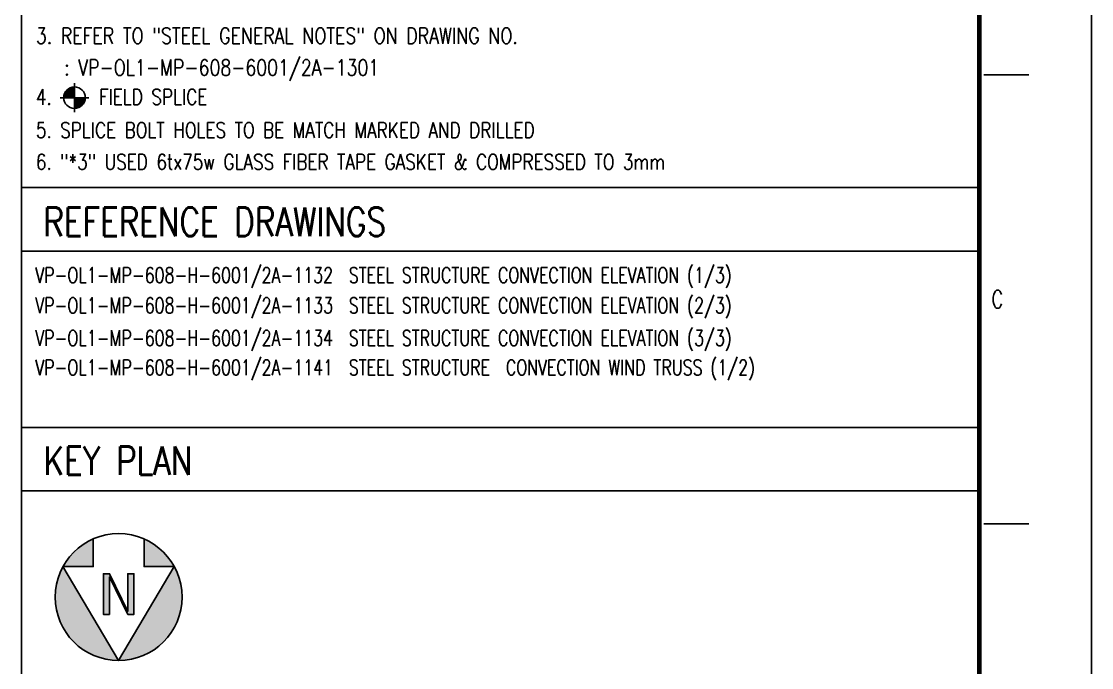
# Model space of a CAD drawing. Header units: millimetres. Extents: x 0 to 134087, y -49114 to 20834.
# Drawn here: x 85964 to 91866, y 12235 to 15800 of the extents above; entities that cross this region are included whole.
import ezdxf
from ezdxf.enums import TextEntityAlignment as Align

# ---------------------------------------------------------------- set-up
doc = ezdxf.new("R2010")
doc.units = ezdxf.units.MM
doc.header["$LTSCALE"] = 35
for name, color, linetype in [('CON-C', 4, 'Continuous'), ('CON-G', 3, 'Continuous'), ('CON-W', 7, 'Continuous'), ('CON-Y', 2, 'Continuous'), ('Dim-W', 7, 'Continuous'), ('TXT-C', 4, 'Continuous'), ('TXT-Y', 2, 'Continuous')]:
    doc.layers.add(name, color=color, linetype=linetype)
doc.styles.add('ROMANS', font='ROMANS.shx', dxfattribs={"width": 0.8})
doc.styles.add('SIMPLEX', font='simplex.shx', dxfattribs={"width": 0.8})

# ---------------------------------------------------------------- blocks, each defined once
blk = doc.blocks.new('TITLE')
at = {"color": 7}
for p, q in [((841, 0), (841, 594.85)), ((824.02, 442.6), (831.1, 442.6)), ((824.02, 371.87), (831.1, 371.87))]:
    blk.add_line(p, q, dxfattribs=at)
at = {"color": 7, "const_width": 0.707}
blk.add_lwpolyline([(823.32, 17.33), (823.32, 577.17)], dxfattribs=at)
at = {"color": 7, "style": 'ROMANS', "width": 0.7}
blk.add_text('C', height=2.83, dxfattribs=at).set_placement((826.15, 407.24), align=Align.MIDDLE)
blk = doc.blocks.new('A$C35816DBB')
at = {"layer": 'CON-G'}
h = blk.add_hatch(color=256, dxfattribs=at)
edge = h.paths.add_edge_path()
edge.add_arc((0, 0), 1.75, 90, 180)
edge.add_line((-1.75, 0), (0, 0))
edge.add_line((0, 0), (0, 1.75))
h = blk.add_hatch(color=256, dxfattribs=at)
edge = h.paths.add_edge_path()
edge.add_line((0, 0), (0, -1.75))
edge.add_arc((0, 0), 1.75, 270, 360)
edge.add_line((1.75, 0), (0, 0))
at = {"layer": 'CON-W'}
for p, q in [((0, 2.33), (0, -2.33)), ((2.33, 0), (-2.33, 0))]:
    blk.add_line(p, q, dxfattribs=at)
blk.add_circle((0, 0), 1.75, dxfattribs=at)
at = {"layer": 'CON-Y', "style": 'SIMPLEX', "width": 0.8}
blk.add_attdef('F.S.', (3.19, 1), '', height=2.5, dxfattribs=at)
blk = doc.blocks.new('northmark')
at = {"layer": 'CON-Y'}
h = blk.add_hatch(color=256, dxfattribs=at)
edge = h.paths.add_edge_path()
edge.add_line((-8.77, -4.8), (0, 10))
edge.add_arc((0, 0), 10, 90, 208.6854)
h = blk.add_hatch(color=256, dxfattribs=at)
edge = h.paths.add_edge_path()
edge.add_line((0, 10), (8.77, -4.8))
edge.add_arc((0, 0), 10, 331.3146, 450)
h = blk.add_hatch(color=256, dxfattribs=at)
edge = h.paths.add_edge_path()
edge.add_arc((0, 0), 10, 208.6854, 246.4218)
edge.add_line((-4, -9.16), (-4, -4.8))
edge.add_line((-4, -4.8), (-8.77, -4.8))
edge = h.paths.add_edge_path()
edge.add_line((1.43, -3.67), (-1.44, 2.27))
edge.add_line((-1.44, 2.27), (-1.44, 2.73))
edge.add_line((-1.44, 2.73), (1.44, -3.18))
edge.add_line((1.44, -3.18), (1.44, -3.67))
blk.add_hatch(color=256, dxfattribs=at).paths.add_polyline_path([(1.43, -3.67), (2.4, -3.67), (2.4, 2.73), (1.44, 2.73), (1.44, -3.18), (-1.44, 2.73), (-2.4, 2.73), (-2.4, -3.67), (-1.44, -3.67), (-1.44, 2.27)])
h = blk.add_hatch(color=256, dxfattribs=at)
edge = h.paths.add_edge_path()
edge.add_line((8.77, -4.8), (4, -4.8))
edge.add_line((4, -4.8), (4, -9.16))
edge.add_arc((0, 0), 10, 293.5782, 331.3146)
edge = h.paths.add_edge_path()
edge.add_line((1.43, -3.67), (2.4, -3.67))
edge.add_line((2.4, -3.67), (2.4, 2.73))
edge.add_line((2.4, 2.73), (1.44, 2.73))
edge.add_line((1.44, 2.73), (1.44, -3.67))
blk.add_lwpolyline([(4, -9.16), (4, -4.8), (8.77, -4.8), (0, 10), (-8.77, -4.8), (-4, -4.8), (-4, -9.16)], dxfattribs=at)
blk.add_lwpolyline([(-1.44, 2.73), (-2.4, 2.73), (-2.4, -3.67), (-1.44, -3.67), (-1.44, 2.27), (1.43, -3.67), (2.4, -3.67), (2.4, 2.73), (1.44, 2.73), (1.44, -3.18)], close=True, dxfattribs=at)
blk.add_circle((0, 0), 10, dxfattribs=at)

msp = doc.modelspace()

# ---------------------------------------------------------------- linework, layer by layer
at = {"layer": 'CON-C'}
for p, q in [((85963.5442, 13560.442), (85963.5442, 20214.8082)), ((85963.5442, 8267.9767), (85963.5442, 20214.8082)), ((91247.3006, 14883.0375), (85963.5442, 14883.0375)), ((91247.3006, 14533.0375), (85963.5442, 14533.0375)), ((85963.5442, 13560.442), (91247.3006, 13560.442)), ((85963.5442, 13560.442), (91247.3006, 13560.442)), ((85963.5442, 13560.442), (91247.3006, 13560.442)), ((85963.5442, 13560.442), (91247.3006, 13560.442)), ((85963.5442, 13560.442), (91247.3006, 13560.442)), ((85963.5442, 13560.442), (91247.3006, 13560.442)), ((85963.5442, 13560.442), (91247.3006, 13560.442)), ((85963.5442, 13560.442), (91247.3006, 13560.442)), ((85963.5442, 13560.442), (91247.3006, 13560.442)), ((85963.5442, 13560.442), (91247.3006, 13560.442)), ((85963.5442, 13560.442), (91247.3006, 13560.442)), ((85963.5442, 13560.442), (91247.3006, 13560.442)), ((85963.5442, 13560.442), (91247.3006, 13560.442)), ((85963.5442, 13560.442), (91247.3006, 13560.442)), ((85963.5442, 13560.442), (91247.3006, 13560.442)), ((85963.5442, 13560.442), (91247.3006, 13560.442)), ((85963.5442, 13560.442), (91247.3006, 13560.442)), ((85963.5442, 13560.442), (91247.3006, 13560.442)), ((85963.5442, 13560.442), (91247.3006, 13560.442)), ((85963.5442, 13560.442), (91247.3006, 13560.442)), ((85963.5442, 13560.442), (91247.3006, 13560.442)), ((85963.5442, 13560.442), (91247.3006, 13560.442)), ((85963.5442, 13560.442), (91247.3006, 13560.442)), ((85963.5442, 13560.442), (91247.3006, 13560.442)), ((91247.3006, 13560.442), (85963.5442, 13560.442)), ((85963.5442, 13560.442), (91247.3006, 13560.442)), ((85963.5442, 13560.442), (91247.3006, 13560.442)), ((85963.5442, 13560.442), (91247.3006, 13560.442)), ((85963.5442, 13560.442), (91247.3006, 13560.442)), ((85963.5442, 13560.442), (91247.3006, 13560.442)), ((85963.5442, 13560.442), (91247.3006, 13560.442)), ((85963.5442, 13560.442), (91247.3006, 13560.442)), ((85963.5442, 13560.442), (91247.3006, 13560.442)), ((85963.5442, 13560.442), (91247.3006, 13560.442)), ((85963.5442, 13560.442), (91247.3006, 13560.442)), ((85963.5442, 13560.442), (91247.3006, 13560.442)), ((85963.5442, 13560.442), (91247.3006, 13560.442)), ((85963.5442, 13560.442), (91247.3006, 13560.442)), ((85963.5442, 13560.442), (91247.3006, 13560.442)), ((85963.5442, 13560.442), (91247.3006, 13560.442)), ((85963.5442, 13560.442), (91247.3006, 13560.442)), ((85963.5442, 13560.442), (91247.3006, 13560.442)), ((85963.5442, 13560.442), (91247.3006, 13560.442)), ((85963.5442, 13560.442), (91247.3006, 13560.442)), ((85963.5442, 13560.442), (91247.3006, 13560.442)), ((85963.5442, 13560.442), (91247.3006, 13560.442)), ((85963.5442, 13560.442), (91247.3006, 13560.442)), ((85963.5442, 13560.442), (91247.3006, 13560.442)), ((85963.5442, 13560.442), (91247.3006, 13560.442)), ((85963.5442, 13560.442), (91247.3006, 13560.442)), ((85963.5442, 13560.442), (91247.3006, 13560.442)), ((91247.3006, 13560.442), (85963.5442, 13560.442)), ((85963.5442, 13560.442), (91247.3006, 13560.442)), ((85963.5442, 13560.442), (91247.3006, 13560.442)), ((85963.5442, 13560.442), (91247.3006, 13560.442)), ((85963.5442, 13560.442), (91247.3006, 13560.442)), ((85963.5442, 13560.442), (91247.3006, 13560.442)), ((85963.5442, 13560.442), (91247.3006, 13560.442)), ((85963.5442, 13560.442), (91247.3006, 13560.442)), ((85963.5442, 13560.442), (91247.3006, 13560.442)), ((85963.5442, 13560.442), (91247.3006, 13560.442)), ((85963.5442, 13560.442), (91247.3006, 13560.442)), ((85963.5442, 13560.442), (91247.3006, 13560.442)), ((85963.5442, 13560.442), (91247.3006, 13560.442)), ((85963.5442, 13560.442), (91247.3006, 13560.442)), ((85963.5442, 13560.442), (91247.3006, 13560.442)), ((85963.5442, 13210.442), (91247.3006, 13210.442)), ((85963.5442, 13210.442), (91247.3006, 13210.442))]:
    msp.add_line(p, q, dxfattribs=at)

# ---------------------------------------------------------------- block references
at = {"linetype": 'ByBlock', "xscale": 34.99999999649994, "yscale": 34.99999999649994, "zscale": 34.99999999649994}
msp.add_blockref('TITLE', (62431.2031, 13.8326), dxfattribs=at)
at = {"layer": 'CON-W', "xscale": 33.99999999999419, "yscale": 33.99999999999419, "zscale": 33.99999999999419}
msp.add_blockref('A$C35816DBB', (86256.3177, 15378.8759), dxfattribs=at)
at = {"layer": 'Dim-W', "xscale": 35.00000000000001, "yscale": 35.00000000000001, "zscale": 35.00000000000001, "rotation": 179.9999999999999}
msp.add_blockref('northmark', (86499.7542, 12624.5441), dxfattribs=at)
msp.add_blockref('northmark', (86499.7542, 12624.5441), dxfattribs=at)

# ---------------------------------------------------------------- texts
at = {"layer": 'CON-C', "style": 'SIMPLEX', "width": 0.8}
msp.add_text('REFERENCE DRAWINGS', height=157.5, dxfattribs=at).set_placement((86084.9503, 14615.8352))
at = {"layer": 'TXT-C', "style": 'SIMPLEX', "width": 0.8}
msp.add_text('KEY PLAN', height=157.5, dxfattribs=at).set_placement((86086.3248, 13297.942))
at = {"layer": 'TXT-Y', "style": 'SIMPLEX'}
for s, height, width, p in [('3. REFER TO "STEEL GENERAL NOTES" ON DRAWING NO. ', 87.5, 0.8, (86043.4656, 15676.4749)), ('   : VP-OL1-MP-608-6001/2A-1301', 87.5, 0.8, (86043.4656, 15501.4749)), ('4.     FIELD SPLICE', 85, 0.8, (86043.4656, 15340.3338)), ('5. SPLICE BOLT HOLES TO BE MATCH MARKED AND DRILLED', 85, 0.8, (86043.4656, 15157.4067)), ('6. "*3" USED 6tx75w GLASS FIBER TAPE GASKET & COMPRESSED TO 3mm', 85, 0.8, (86043.4656, 14982.3168)), ('VP-OL1-MP-608-H-6001/2A-1132  STEEL STRUCTURE CONVECTION ELEVATION (1/3)', 85, 0.75, (86040.1356, 14357.566)), ('VP-OL1-MP-608-H-6001/2A-1133  STEEL STRUCTURE CONVECTION ELEVATION (2/3)', 85, 0.75, (86040.1356, 14190.8322)), ('VP-OL1-MP-608-H-6001/2A-1134  STEEL STRUCTURE CONVECTION ELEVATION (3/3)', 85, 0.75, (86040.1356, 14010.6746)), ('VP-OL1-MP-608-H-6001/2A-1141  STEEL STRUCTURE  CONVECTION WIND TRUSS (1/2)', 85, 0.75, (86040.1356, 13848.4707))]:
    msp.add_text(s, height=height, dxfattribs=dict(at, width=width)).set_placement(p)

doc.saveas('drawing.dxf')
